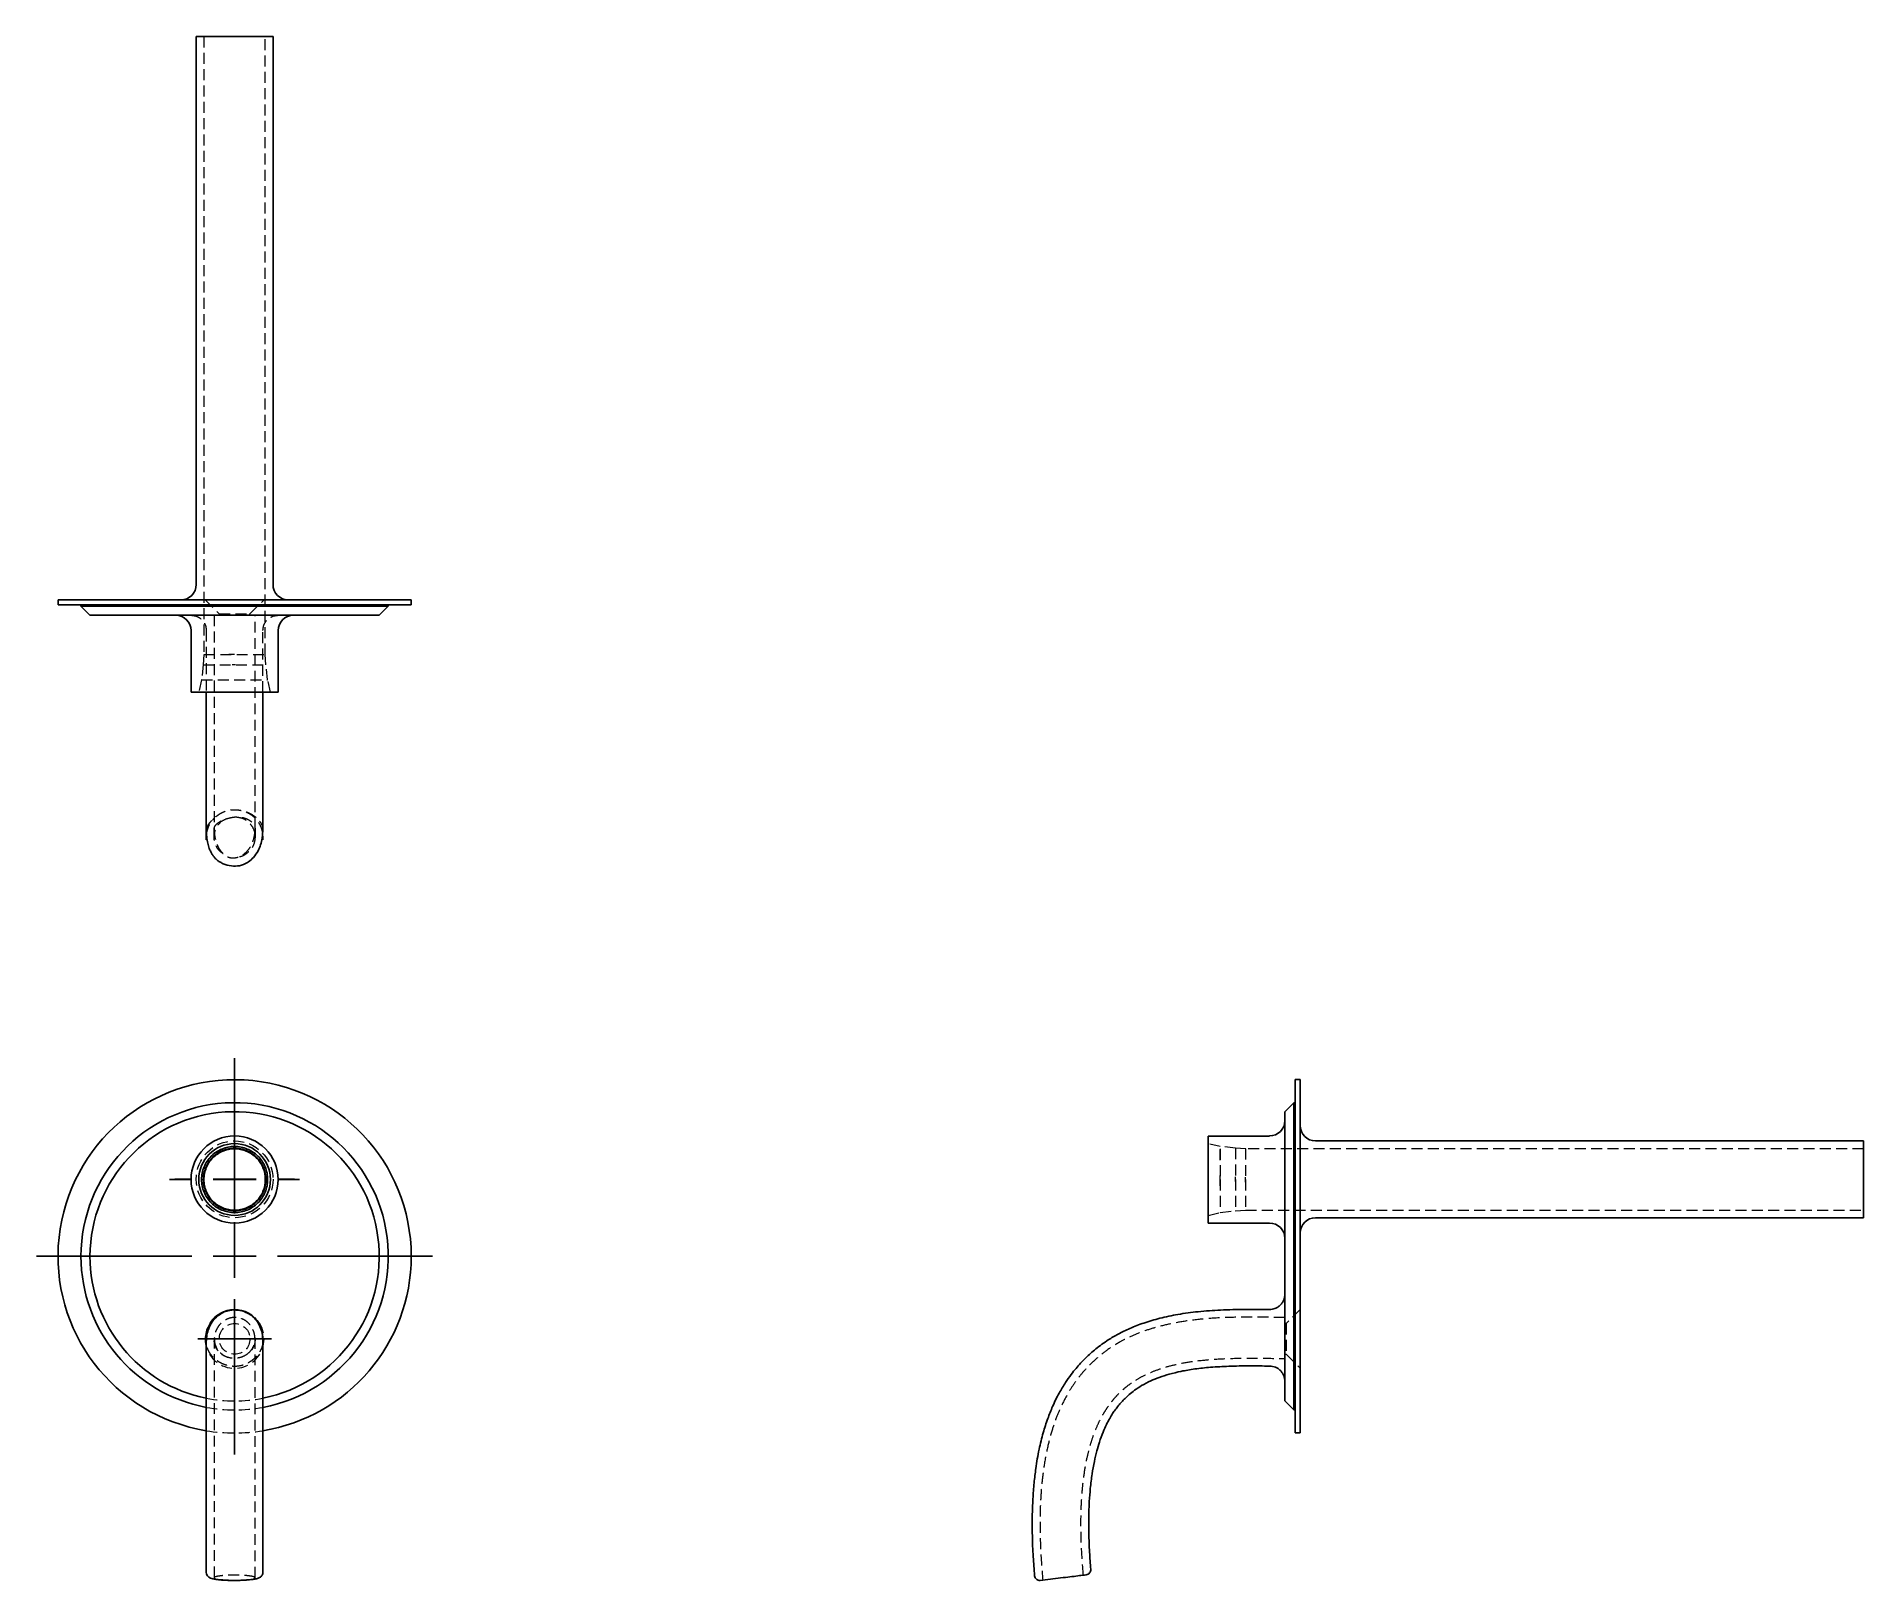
# Model space of a CAD drawing. Header units: millimetres. Extents: x 60 to 273, y 28 to 208.
import ezdxf

# ---------------------------------------------------------------- set-up
doc = ezdxf.new("R2010")
doc.units = ezdxf.units.MM
doc.linetypes.add('HIDDEN', pattern=[1.905, 1.27, -0.635])
doc.layers.add('10', color=7, linetype='Continuous')

# ---------------------------------------------------------------- blocks, each defined once
blk = doc.blocks.new('SW_CENTERMARKSYMBOL_0')
at = {"layer": '10', "color": 0}
for p, q in [((0, 5), (0, 6.08)), ((0, 0), (0, 2.5)), ((-5, 0), (-6.08, 0)), ((0, 0), (-2.5, 0)), ((0, 0), (0, -2.5)), ((0, 0), (2.5, 0)), ((5, 0), (6.08, 0)), ((0, -5), (0, -6.08))]:
    blk.add_line(p, q, dxfattribs=at)
blk = doc.blocks.new('SW_CENTERMARKSYMBOL_1')
at = {"layer": '10', "color": 0}
for p, q in [((0, 5), (0, 7.58)), ((0, 0), (0, 2.5)), ((-5, 0), (-7.58, 0)), ((0, 0), (-2.5, 0)), ((0, 0), (0, -2.5)), ((0, 0), (2.5, 0)), ((5, 0), (7.58, 0)), ((0, -5), (0, -7.58))]:
    blk.add_line(p, q, dxfattribs=at)
blk = doc.blocks.new('SW_CENTERMARKSYMBOL_2')
at = {"layer": '10', "color": 0}
for p, q in [((0, 5), (0, 23.1)), ((0, 0), (0, 2.5)), ((-5, 0), (-23.1, 0)), ((0, 0), (-2.5, 0)), ((0, 0), (0, -2.5)), ((0, 0), (2.5, 0)), ((5, 0), (23.1, 0)), ((0, -5), (0, -23.1))]:
    blk.add_line(p, q, dxfattribs=at)
blk = doc.blocks.new('SW_CENTERMARKSYMBOL_3')
at = {"layer": '10', "color": 0}
for p, q in [((0, 2.5), (0, 4.29)), ((0, 0), (0, 2.5)), ((-2.5, 0), (-4.29, 0)), ((0, 0), (-2.5, 0)), ((0, 0), (0, -2.5)), ((0, 0), (2.5, 0)), ((2.5, 0), (4.29, 0)), ((0, -2.5), (0, -4.29))]:
    blk.add_line(p, q, dxfattribs=at)
blk = doc.blocks.new('SW_CENTERMARKSYMBOL_4')
at = {"layer": '10', "color": 0}
for p, q in [((0, 5), (0, 6.98)), ((0, 0), (0, 2.5)), ((-5, 0), (-6.98, 0)), ((0, 0), (-2.5, 0)), ((0, 0), (0, -2.5)), ((0, 0), (2.5, 0)), ((5, 0), (6.98, 0)), ((0, -5), (0, -6.98))]:
    blk.add_line(p, q, dxfattribs=at)

msp = doc.modelspace()

# ---------------------------------------------------------------- linework, layer by layer
at = {"color": 7, "linetype": 'Continuous', "lineweight": 25}
for p, q in [((78.52, 208), (78.52, 144.09)), ((87.48, 208), (78.52, 208)), ((87.48, 144.09), (87.48, 208)), ((62.4, 142.3), (62.4, 141.71)), ((62.4, 142.3), (103.6, 142.3)), ((62.4, 141.71), (103.6, 141.71)), ((65.08, 141.71), (65.08, 141.56)), ((65.08, 141.56), (66.13, 140.51)), ((65.08, 141.56), (100.92, 141.56)), ((99.87, 140.51), (100.92, 141.56)), ((100.92, 141.56), (100.92, 141.71)), ((103.6, 141.71), (103.6, 142.3)), ((66.13, 140.51), (99.87, 140.51)), ((77.92, 138.72), (77.92, 131.55)), ((88.08, 131.55), (88.08, 138.72)), ((77.92, 131.55), (88.08, 131.55)), ((79.71, 114.6), (79.73, 114.9)), ((86.26, 114.99), (86.3, 114.59)), ((207.3, 86.36), (206.71, 86.36)), ((206.71, 86.36), (206.71, 65.75)), ((207.3, 86.36), (207.3, 65.75)), ((206.56, 83.67), (205.51, 82.62)), ((206.71, 83.67), (206.56, 83.67)), ((206.56, 83.67), (206.56, 47.84)), ((205.51, 82.62), (205.51, 48.88)), ((203.72, 79.78), (196.55, 79.78)), ((196.55, 79.78), (196.55, 69.63)), ((273, 79.21), (209.09, 79.21)), ((273, 74.73), (273, 79.21)), ((273, 70.25), (273, 74.73)), ((196.55, 69.63), (203.72, 69.63)), ((209.09, 70.25), (273, 70.25)), ((206.71, 65.75), (206.71, 45.15)), ((207.3, 65.75), (207.3, 45.15)), ((205.51, 48.88), (206.56, 47.84)), ((206.56, 47.84), (206.71, 47.84)), ((206.71, 45.15), (207.3, 45.15)), ((176.98, 27.95), (179.66, 28.28))]:
    msp.add_line(p, q, dxfattribs=at)
at = {"color": 7, "linetype": 'HIDDEN', "lineweight": 18}
for p, q in [((79.42, 208), (79.42, 135.93)), ((86.58, 135.93), (86.58, 208)), ((79.57, 142.3), (81.21, 140.66)), ((81.21, 140.66), (84.79, 140.66)), ((81.21, 140.66), (81.21, 140.51)), ((84.79, 140.66), (86.43, 142.3)), ((84.79, 140.51), (84.79, 140.66)), ((79.35, 134.75), (79.15, 132.97)), ((79.42, 135.94), (79.35, 134.73)), ((83.1, 134.74), (82.72, 134.74)), ((86.65, 134.73), (86.58, 135.94)), ((86.85, 132.97), (86.65, 134.75)), ((79.15, 132.98), (78.82, 131.55)), ((87.18, 131.55), (86.85, 132.98)), ((197.98, 78.56), (196.55, 78.89)), ((199.75, 78.36), (197.97, 78.56)), ((200.94, 78.29), (199.73, 78.36)), ((273, 78.29), (200.93, 78.29)), ((196.55, 70.53), (197.98, 70.86)), ((197.97, 70.85), (199.75, 71.06)), ((199.73, 71.06), (200.94, 71.12)), ((200.93, 71.12), (273, 71.12)), ((205.66, 57.91), (205.51, 57.91)), ((207.3, 59.56), (205.66, 57.91)), ((205.66, 57.91), (205.66, 54.33)), ((205.51, 54.33), (205.66, 54.33)), ((205.66, 54.33), (207.3, 52.69))]:
    msp.add_line(p, q, dxfattribs=at)
at = {"color": 7, "linetype": 'HIDDEN', "lineweight": 18, "flags": 128}
msp.add_lwpolyline([(79.43, 135.93), (79.45, 135.93), (79.58, 135.93), (79.81, 135.93), (80.12, 135.93), (80.53, 135.93), (80.99, 135.93), (81.53, 135.93), (81.66, 135.93), (81.94, 135.93), (82.09, 135.93), (82.23, 135.93), (82.38, 135.93), (82.52, 135.93), (83.12, 135.93), (83.71, 135.93), (84.3, 135.93), (84.43, 135.93), (84.57, 135.93), (84.83, 135.93), (84.96, 135.93), (85.08, 135.93), (85.2, 135.93), (85.31, 135.93), (85.73, 135.93), (86.08, 135.93), (86.35, 135.93), (86.4, 135.93), (86.45, 135.93), (86.49, 135.93), (86.52, 135.93), (86.55, 135.93), (86.57, 135.93), (86.58, 135.93), (86.58, 135.93)], dxfattribs=at)
at = {"color": 7, "linetype": 'Continuous', "lineweight": 25}
for radius in [5.08, 4.18]:
    msp.add_circle((83, 74.71), radius, dxfattribs=at)
at = {"color": 7, "linetype": 'HIDDEN', "lineweight": 18}
for centre, radius in [((83, 74.73), 4.48), ((83, 56.12), 1.79)]:
    msp.add_circle(centre, radius, dxfattribs=at)
at = {"color": 7, "linetype": 'Continuous', "lineweight": 25}
for centre, radius, start, end in [((76.73, 144.09), 1.79, 270, 0), ((89.27, 144.09), 1.79, 180, 270), ((76.13, 138.72), 1.79, 0, 90), ((89.87, 138.72), 1.79, 90, 180), ((83, 65.75), 20.6, 0, 260.7681), ((83, 65.75), 17.92, 280.6301, 180), ((83, 65.75), 16.87, 281.3, 180), ((203.72, 81.58), 1.79, 270, 0), ((209.09, 81), 1.79, 180, 270), ((203.72, 67.84), 1.79, 0, 90), ((209.09, 68.46), 1.79, 90, 180), ((83, 65.75), 17.92, 180, 259.3812), ((83, 65.75), 16.87, 180, 258.7232), ((83, 65.75), 20.6, 279.2173, 0), ((83, 56.25), 3.3, 0.0031, 181.2582)]:
    msp.add_arc(centre, radius, start, end, dxfattribs=at)
at = {"color": 7, "linetype": 'HIDDEN', "lineweight": 18}
for centre, radius, start, end in [((83, 56.12), 3.43, 125.6981, 180), ((83, 56.12), 3.43, 180, 46.3817), ((83, 65.75), 16.87, 258.7232, 281.3), ((83, 65.75), 17.92, 259.3812, 280.6301), ((83, 65.75), 20.6, 260.7681, 279.2173)]:
    msp.add_arc(centre, radius, start, end, dxfattribs=at)
for points, knots in [([(77.91, 140.51), (78.14, 140.49), (78.48, 140.45), (78.9, 140.23), (79.19, 140), (79.42, 139.71), (79.64, 139.29), (79.68, 138.95), (79.7, 138.72)], [0, 0, 0, 0, 0.2394572, 0.3683441, 0.4999657, 0.6315934, 0.7604969, 1, 1, 1, 1]), ([(79.7, 138.72), (79.7, 137.86), (79.7, 136.15), (79.7, 133.76), (79.7, 132.23), (79.7, 131.55)], [0, 0, 0, 0, 0.3591, 0.716718, 1, 1, 1, 1]), ([(80.61, 140.51), (80.61, 139.48), (80.61, 137.45), (80.61, 134.52), (80.61, 131.85), (80.61, 129.52), (80.61, 127.53), (80.61, 125.86), (80.61, 124.52), (80.61, 123.41), (80.61, 122.37), (80.61, 121.27), (80.61, 120.24), (80.61, 119.32), (80.61, 118.51), (80.61, 117.71), (80.61, 116.94), (80.61, 116.21), (80.61, 115.83), (80.61, 115.63)], [0, 0, 0, 0, 0.103065, 0.203684, 0.292756, 0.370539, 0.43768, 0.494986, 0.543229, 0.578743, 0.616072, 0.659111, 0.708373, 0.745156, 0.785609, 0.830373, 0.880284, 0.936397, 1, 1, 1, 1]), ([(85.39, 115.63), (85.39, 115.81), (85.39, 116.15), (85.39, 116.78), (85.39, 117.4), (85.39, 118.03), (85.39, 118.62), (85.39, 119.21), (85.39, 119.76), (85.39, 120.3), (85.39, 120.85), (85.39, 121.49), (85.39, 122.37), (85.39, 123.53), (85.39, 125.03), (85.39, 126.84), (85.39, 128.96), (85.39, 131.43), (85.39, 134.24), (85.39, 137.31), (85.39, 139.44), (85.39, 140.51)], [0, 0, 0, 0, 0.0576658, 0.107406, 0.1504418, 0.1877234, 0.2199678, 0.2476987, 0.2755291, 0.2978094, 0.3195074, 0.3459287, 0.3770692, 0.4227727, 0.4764354, 0.538786, 0.6107499, 0.6932692, 0.7870633, 0.8923744, 1, 1, 1, 1]), ([(86.3, 138.72), (86.32, 138.95), (86.36, 139.29), (86.58, 139.71), (86.81, 140), (87.1, 140.23), (87.52, 140.45), (87.86, 140.49), (88.09, 140.51)], [0, 0, 0, 0, 0.239457, 0.368361, 0.5, 0.631639, 0.760543, 1, 1, 1, 1]), ([(86.3, 131.55), (86.3, 131.91), (86.3, 133.27), (86.3, 135.66), (86.3, 137.69), (86.3, 138.72)], [0, 0, 0, 0, 0.15126, 0.569544, 1, 1, 1, 1]), ([(79.36, 134.74), (79.36, 134.74), (79.35, 134.74), (79.43, 134.74), (79.62, 134.74), (79.91, 134.74), (80.28, 134.74), (80.73, 134.74), (81.25, 134.74), (81.82, 134.74), (82.42, 134.74), (83.03, 134.74), (83.65, 134.74), (84.24, 134.74), (84.81, 134.74), (85.32, 134.74), (85.76, 134.74), (86.13, 134.74), (86.4, 134.74), (86.61, 134.74), (86.64, 134.74), (86.65, 134.74)], [0, 0, 0, 0, 0.019303, 0.073768, 0.126701, 0.181169, 0.234097, 0.288561, 0.341488, 0.395949, 0.448879, 0.503343, 0.556274, 0.610739, 0.663669, 0.718133, 0.771064, 0.825531, 0.878455, 0.932915, 1, 1, 1, 1]), ([(82.98, 135.93), (82.95, 135.93), (82.74, 135.93), (82.52, 135.93), (82.32, 135.93)], [0, 0, 0, 0, 0.101216, 1, 1, 1, 1]), ([(79.16, 132.98), (79.15, 132.98), (79.14, 132.98), (79.22, 132.98), (79.4, 132.98), (79.69, 132.98), (80.08, 132.98), (80.55, 132.98), (81.09, 132.98), (81.67, 132.98), (82.31, 132.98), (82.95, 132.98), (83.61, 132.98), (84.24, 132.98), (84.84, 132.98), (85.38, 132.98), (85.86, 132.98), (86.26, 132.98), (86.56, 132.98), (86.8, 132.98), (86.83, 132.98), (86.85, 132.98)], [0, 0, 0, 0, 0.012648, 0.067115, 0.120053, 0.174527, 0.227457, 0.281923, 0.334848, 0.389308, 0.44224, 0.496707, 0.549641, 0.60411, 0.65704, 0.711505, 0.764441, 0.818912, 0.871836, 0.926294, 1, 1, 1, 1]), ([(79.7, 115.5), (79.71, 115.56), (79.73, 115.68), (79.85, 115.94), (80.01, 116.2), (80.2, 116.43), (80.38, 116.63), (80.57, 116.82), (80.78, 117), (81.03, 117.19), (81.33, 117.4), (81.85, 117.66), (82.6, 117.86), (83.33, 117.83), (83.82, 117.74), (84.2, 117.64), (84.7, 117.46), (85.27, 117.13), (85.73, 116.73), (86.06, 116.3), (86.26, 115.89), (86.32, 115.36), (86.29, 114.97), (86.3, 114.6), (86.3, 114.39), (86.3, 114.31), (86.3, 114.34), (86.3, 114.34)], [0, 0, 0, 0, 0.053389, 0.1007, 0.141511, 0.167633, 0.189805, 0.208059, 0.222657, 0.2343, 0.249602, 0.264614, 0.303365, 0.340446, 0.350066, 0.361437, 0.391042, 0.430927, 0.481165, 0.520255, 0.563663, 0.611302, 0.695497, 0.787148, 0.887069, 0.996024, 1, 1, 1, 1]), ([(84.34, 117.57), (84.51, 117.49), (84.87, 117.32), (85.35, 116.92), (85.76, 116.42), (86.06, 115.84), (86.23, 115.36), (86.25, 115.07), (86.26, 114.99)], [0, 0, 0, 0, 0.164458, 0.35675, 0.548683, 0.739997, 0.930362, 1, 1, 1, 1]), ([(79.7, 114.34), (79.7, 114.34), (79.7, 114.31), (79.7, 114.39), (79.7, 114.6), (79.7, 114.95), (79.7, 115.32), (79.7, 115.5)], [0, 0, 0, 0, 0.010229, 0.290537, 0.547604, 0.783394, 1, 1, 1, 1]), ([(79.73, 114.9), (79.74, 115), (79.76, 115.31), (79.93, 115.81), (80.21, 116.39), (80.5, 116.72), (80.64, 116.88)], [0, 0, 0, 0, 0.131446, 0.421266, 0.711403, 1, 1, 1, 1]), ([(81.68, 112.71), (81.55, 112.79), (81.19, 113.02), (80.8, 113.61), (80.58, 114.39), (80.63, 115.2), (80.95, 115.94), (81.43, 116.5), (81.85, 116.69), (82.01, 116.77)], [0, 0, 0, 0, 0.091801, 0.25145, 0.4111, 0.570749, 0.730398, 0.890048, 1, 1, 1, 1]), ([(80.61, 115.63), (80.63, 115.71), (80.65, 115.86), (80.86, 116.13), (81.14, 116.36), (81.46, 116.55), (81.77, 116.69), (82.04, 116.78), (82.24, 116.84), (82.37, 116.87), (82.51, 116.9), (82.7, 116.94), (82.98, 116.99), (83.34, 117.01), (83.75, 116.97), (84.2, 116.87), (84.64, 116.68), (85.04, 116.38), (85.33, 116.01), (85.42, 115.52), (85.38, 115.04), (85.39, 114.64), (85.39, 114.4), (85.39, 114.31), (85.39, 114.34), (85.39, 114.34)], [0, 0, 0, 0, 0.059982, 0.113108, 0.158985, 0.197142, 0.227159, 0.248872, 0.256773, 0.262989, 0.268189, 0.273997, 0.289296, 0.310397, 0.337527, 0.370577, 0.409317, 0.453497, 0.50292, 0.55748, 0.651244, 0.753652, 0.865721, 0.988405, 1, 1, 1, 1]), ([(80.61, 114.34), (80.61, 114.34), (80.61, 114.31), (80.61, 114.4), (80.61, 114.64), (80.61, 115.03), (80.61, 115.44), (80.61, 115.63)], [0, 0, 0, 0, 0.026202, 0.303442, 0.556694, 0.788113, 1, 1, 1, 1]), ([(80.61, 115.63), (80.63, 115.31), (80.66, 114.7), (80.87, 113.94), (81.14, 113.34), (81.45, 112.9), (81.77, 112.6), (82.03, 112.42), (82.24, 112.32), (82.35, 112.28), (82.44, 112.26), (82.53, 112.24), (82.7, 112.21), (82.98, 112.21), (83.34, 112.28), (83.76, 112.44), (84.2, 112.73), (84.64, 113.18), (85.03, 113.82), (85.33, 114.65), (85.37, 115.3), (85.39, 115.63)], [0, 0, 0, 0, 0.104869, 0.200227, 0.283745, 0.353542, 0.408278, 0.44735, 0.461238, 0.471875, 0.476315, 0.480602, 0.490327, 0.516581, 0.553818, 0.602613, 0.662809, 0.733808, 0.814634, 0.903936, 1, 1, 1, 1]), ([(83.16, 116.99), (83.38, 116.96), (83.87, 116.91), (84.54, 116.51), (85.08, 115.9), (85.35, 115.24), (85.38, 114.81), (85.39, 114.64)], [0, 0, 0, 0, 0.186121, 0.410584, 0.635048, 0.859512, 1, 1, 1, 1]), ([(85.39, 114.64), (85.36, 114.38), (85.31, 113.84), (84.9, 113.13), (84.29, 112.61), (83.76, 112.33), (83.45, 112.32), (83.41, 112.32)], [0, 0, 0, 0, 0.2416343, 0.4832686, 0.7249029, 0.9665372, 1, 1, 1, 1]), ([(197.98, 76.95), (197.98, 77.04), (197.98, 77.32), (197.98, 77.7), (197.98, 78.07), (197.98, 78.34), (197.98, 78.52), (197.98, 78.58), (197.98, 78.53), (197.98, 78.37), (197.98, 78.11), (197.98, 77.76), (197.98, 77.31), (197.98, 76.8), (197.98, 76.22), (197.98, 75.52), (197.98, 75.01), (197.98, 74.71)], [0, 0, 0, 0, 0.0362686, 0.1042133, 0.1702364, 0.2381737, 0.3042056, 0.3721522, 0.4381862, 0.5061355, 0.5721647, 0.6401085, 0.7061445, 0.7740963, 0.8401176, 0.9080534, 1, 1, 1, 1]), ([(199.74, 78.36), (199.74, 78.36), (199.74, 78.37), (199.74, 78.31), (199.74, 78.16), (199.74, 77.9), (199.74, 77.55), (199.74, 77.12), (199.74, 76.62), (199.74, 76.07), (199.74, 75.43), (199.74, 74.96), (199.74, 74.71)], [0, 0, 0, 0, 0.006639, 0.112505, 0.221442, 0.327305, 0.436239, 0.542106, 0.651045, 0.756899, 0.865823, 1, 1, 1, 1]), ([(200.93, 78.28), (200.93, 78.29), (200.93, 78.3), (200.93, 78.23), (200.93, 78.11), (200.93, 77.99), (200.93, 77.91), (200.93, 77.82), (200.93, 77.71), (200.93, 77.63), (200.93, 77.54), (200.93, 77.35), (200.93, 77.04), (200.93, 76.54), (200.93, 76.13), (200.93, 75.84), (200.93, 75.69), (200.93, 75.53), (200.93, 75.37), (200.93, 75.21), (200.93, 74.99), (200.93, 74.82), (200.93, 74.71)], [0, 0, 0, 0, 0.020796, 0.126602, 0.235477, 0.261842, 0.288208, 0.340974, 0.367339, 0.393705, 0.420071, 0.446437, 0.552243, 0.658049, 0.766923, 0.795423, 0.823924, 0.852424, 0.880925, 0.910535, 0.940146, 1, 1, 1, 1]), ([(197.98, 73.99), (197.98, 74.07), (197.98, 74.35), (197.98, 74.75), (197.98, 75.07), (197.98, 75.17)], [0, 0, 0, 0, 0.199865, 0.735291, 1, 1, 1, 1]), ([(197.98, 74.71), (197.98, 74.3), (197.98, 73.68), (197.98, 72.91), (197.98, 72.36), (197.98, 71.87), (197.98, 71.47), (197.98, 71.16), (197.98, 70.96), (197.98, 70.86), (197.98, 70.87), (197.98, 70.87)], [0, 0, 0, 0, 0.2007914, 0.3067288, 0.4157408, 0.5216362, 0.6306017, 0.7365143, 0.8454977, 0.9514207, 1, 1, 1, 1]), ([(199.74, 74.49), (199.74, 74.64), (199.74, 74.81), (199.74, 74.98), (199.74, 75.01)], [0, 0, 0, 0, 0.84023, 1, 1, 1, 1]), ([(199.74, 74.71), (199.74, 74.51), (199.74, 74.1), (199.74, 73.5), (199.74, 72.93), (199.74, 72.42), (199.74, 71.97), (199.74, 71.6), (199.74, 71.31), (199.74, 71.13), (199.74, 71.05), (199.74, 71.06), (199.74, 71.07)], [0, 0, 0, 0, 0.105756, 0.214573, 0.320437, 0.429372, 0.535216, 0.644129, 0.749982, 0.858904, 0.964761, 1, 1, 1, 1]), ([(200.93, 74.41), (200.93, 74.46), (200.93, 74.66), (200.93, 74.86), (200.93, 75)], [0, 0, 0, 0, 0.2943651, 1, 1, 1, 1]), ([(200.93, 74.71), (200.93, 74.66), (200.93, 74.56), (200.93, 74.41), (200.93, 74.26), (200.93, 74.11), (200.93, 73.97), (200.93, 73.67), (200.93, 73.25), (200.93, 72.72), (200.93, 72.24), (200.93, 71.84), (200.93, 71.51), (200.93, 71.28), (200.93, 71.14), (200.93, 71.13), (200.93, 71.13)], [0, 0, 0, 0, 0.0265791, 0.0531582, 0.0797372, 0.1063163, 0.1328954, 0.1594745, 0.2661419, 0.3719729, 0.480873, 0.5867041, 0.6956044, 0.8014358, 0.9103364, 1, 1, 1, 1]), ([(85.39, 55.97), (85.37, 56.21), (85.35, 56.65), (85.14, 57.24), (84.86, 57.7), (84.55, 58.04), (84.23, 58.28), (83.96, 58.42), (83.76, 58.5), (83.63, 58.54), (83.5, 58.57), (83.31, 58.61), (83.03, 58.63), (82.66, 58.6), (82.25, 58.49), (81.8, 58.28), (81.36, 57.93), (80.97, 57.42), (80.67, 56.76), (80.63, 56.24), (80.61, 55.97)], [0, 0, 0, 0, 0.104065, 0.196349, 0.275826, 0.341872, 0.394266, 0.433321, 0.448264, 0.46062, 0.471345, 0.483176, 0.512956, 0.55227, 0.601765, 0.661629, 0.731782, 0.811929, 0.901568, 1, 1, 1, 1]), ([(205.51, 58.6), (204.55, 58.62), (202.61, 58.66), (199.77, 58.66), (197.09, 58.55), (194.67, 58.32), (192.5, 57.97), (190.59, 57.52), (188.93, 56.99), (187.52, 56.41), (186.14, 55.71), (184.83, 54.89), (183.73, 54.02), (182.96, 53.31), (182.37, 52.71), (181.75, 52.01), (181.05, 51.1), (180.27, 49.92), (179.54, 48.56), (178.88, 47.04), (178.31, 45.4), (177.8, 43.46), (177.43, 41.5), (177.18, 39.56), (177.02, 37.67), (176.94, 35.58), (176.95, 33.27), (177.04, 30.71), (177.19, 28.93), (177.27, 27.99)], [0, 0, 0, 0, 0.05724, 0.115067, 0.16803, 0.216073, 0.259322, 0.297981, 0.33225, 0.36227, 0.388551, 0.423693, 0.453879, 0.471184, 0.486282, 0.50378, 0.526254, 0.554093, 0.587893, 0.617681, 0.651834, 0.691024, 0.736109, 0.769957, 0.807258, 0.848427, 0.893924, 0.944261, 1, 1, 1, 1]), ([(86.3, 55.81), (86.29, 55.69), (86.28, 55.46), (86.16, 55.07), (85.99, 54.72), (85.81, 54.42), (85.63, 54.18), (85.43, 53.96), (85.22, 53.76), (84.97, 53.56), (84.67, 53.36), (84.15, 53.09), (83.4, 52.89), (82.67, 52.91), (82.19, 53.01), (81.82, 53.11), (81.32, 53.33), (80.74, 53.72), (80.31, 54.16), (80.02, 54.6), (79.85, 54.99), (79.73, 55.39), (79.68, 56.14), (79.71, 56.02), (79.7, 56.27), (79.7, 56.28), (79.7, 56.27), (79.7, 56.27)], [0, 0, 0, 0, 0.055687, 0.104063, 0.145293, 0.171647, 0.194218, 0.21322, 0.229026, 0.242289, 0.260116, 0.277593, 0.32264, 0.365646, 0.376777, 0.389638, 0.421839, 0.464002, 0.516876, 0.547524, 0.581041, 0.617502, 0.656998, 0.76594, 0.878185, 0.993253, 1, 1, 1, 1]), ([(80.61, 56.26), (80.61, 56.26), (80.61, 56.27), (80.61, 56.2), (80.61, 56), (80.61, 55.67), (80.61, 55.2), (80.61, 54.63), (80.61, 53.99), (80.61, 53.33), (80.61, 52.69), (80.61, 52.11), (80.61, 51.62), (80.61, 51.16), (80.61, 50.63), (80.61, 49.96), (80.61, 49.14), (80.61, 48.18), (80.61, 47), (80.61, 45.55), (80.61, 44.06), (80.61, 42.58), (80.61, 41.14), (80.61, 39.54), (80.61, 37.73), (80.61, 35.72), (80.61, 33.47), (80.61, 30.96), (80.61, 29.2), (80.61, 28.28)], [0, 0, 0, 0, 0.0266554, 0.0875581, 0.1467481, 0.2013547, 0.2492289, 0.2910121, 0.327303, 0.358552, 0.3850132, 0.4067508, 0.4236882, 0.4356755, 0.4522722, 0.4742087, 0.4959598, 0.5218857, 0.5525637, 0.5887718, 0.6315262, 0.662138, 0.6961798, 0.7340755, 0.7763014, 0.8233881, 0.8759241, 0.9345576, 1, 1, 1, 1]), ([(85.39, 55.97), (85.37, 55.81), (85.35, 55.5), (85.14, 55.04), (84.86, 54.67), (84.55, 54.38), (84.23, 54.17), (83.96, 54.05), (83.76, 53.97), (83.63, 53.94), (83.5, 53.91), (83.31, 53.87), (83.03, 53.84), (82.67, 53.86), (82.25, 53.94), (81.8, 54.11), (81.36, 54.4), (80.97, 54.83), (80.67, 55.37), (80.63, 55.76), (80.61, 55.97)], [0, 0, 0, 0, 0.106833, 0.199578, 0.278388, 0.34343, 0.394977, 0.433623, 0.448562, 0.46102, 0.471877, 0.483791, 0.513445, 0.552166, 0.600663, 0.659303, 0.728325, 0.807944, 0.898404, 1, 1, 1, 1]), ([(80.64, 56.21), (80.64, 56.03), (80.64, 55.57), (80.96, 54.9), (81.48, 54.3), (81.94, 54.09), (82.17, 53.99)], [0, 0, 0, 0, 0.191401, 0.469786, 0.748175, 1, 1, 1, 1]), ([(84.52, 54.38), (84.71, 54.56), (85.09, 54.94), (85.35, 55.61), (85.38, 56.05), (85.39, 56.21)], [0, 0, 0, 0, 0.375779, 0.759714, 1, 1, 1, 1]), ([(85.39, 56.26), (85.39, 56.26), (85.39, 56.27), (85.39, 56.21), (85.39, 56.05), (85.39, 55.97)], [0, 0, 0, 0, 0.1816404, 0.5966559, 1, 1, 1, 1]), ([(85.39, 28.28), (85.39, 29.23), (85.39, 31.03), (85.39, 33.58), (85.39, 35.85), (85.39, 37.85), (85.39, 39.62), (85.39, 41.18), (85.39, 42.7), (85.39, 44.15), (85.39, 45.51), (85.39, 46.63), (85.39, 47.53), (85.39, 48.22), (85.39, 48.75), (85.39, 49.22), (85.39, 49.76), (85.39, 50.42), (85.39, 51.19), (85.39, 52.02), (85.39, 52.87), (85.39, 53.7), (85.39, 54.46), (85.39, 55.12), (85.39, 55.65), (85.39, 55.86), (85.39, 55.97)], [0, 0, 0, 0, 0.078922, 0.148835, 0.21076, 0.26561, 0.314198, 0.357245, 0.395382, 0.441554, 0.480433, 0.513023, 0.540106, 0.562276, 0.57732, 0.590347, 0.607831, 0.630737, 0.65871, 0.691469, 0.728903, 0.771149, 0.818632, 0.87204, 0.932217, 1, 1, 1, 1]), ([(86.3, 56.27), (86.3, 56.27), (86.3, 56.28), (86.3, 56.24), (86.3, 56.12), (86.3, 55.91), (86.3, 55.81)], [0, 0, 0, 0, 0.0196707, 0.3551421, 0.6823867, 1, 1, 1, 1]), ([(182.01, 28.56), (181.94, 29.45), (181.8, 31.13), (181.72, 33.51), (181.72, 35.63), (181.8, 37.51), (181.95, 39.28), (182.18, 40.95), (182.48, 42.49), (182.82, 43.79), (183.22, 44.99), (183.65, 46.07), (184.12, 47.02), (184.56, 47.75), (184.95, 48.34), (185.34, 48.85), (185.74, 49.33), (186.19, 49.8), (186.69, 50.27), (187.29, 50.76), (188.06, 51.3), (189.07, 51.87), (190.27, 52.4), (191.66, 52.87), (193.27, 53.26), (195.16, 53.57), (197.36, 53.78), (199.88, 53.88), (202.63, 53.89), (204.55, 53.84), (205.51, 53.82)], [0, 0, 0, 0, 0.062782, 0.118587, 0.168145, 0.212122, 0.251122, 0.293703, 0.330315, 0.361789, 0.388842, 0.419069, 0.443677, 0.463555, 0.479358, 0.493741, 0.508523, 0.523716, 0.539358, 0.556657, 0.578569, 0.605454, 0.6379, 0.670857, 0.709348, 0.754147, 0.805926, 0.865148, 0.931978, 1, 1, 1, 1]), ([(85.39, 28.28), (85.39, 28.24), (85.33, 28.2), (85.09, 28.13), (84.92, 28.1), (84.47, 28.05), (84.21, 28.02), (83.63, 28), (83.32, 27.99), (82.69, 27.99), (82.38, 28), (81.8, 28.02), (81.53, 28.05), (81.09, 28.1), (80.91, 28.13), (80.67, 28.2), (80.61, 28.24), (80.61, 28.31), (80.67, 28.35), (80.91, 28.42), (81.09, 28.45), (81.53, 28.51), (81.8, 28.53), (82.38, 28.56), (82.69, 28.56), (83.32, 28.56), (83.63, 28.56), (84.21, 28.53), (84.47, 28.51), (84.92, 28.45), (85.09, 28.42), (85.33, 28.35), (85.39, 28.31), (85.39, 28.28)], [0, 0, 0, 0, 0.0625, 0.0625, 0.125, 0.125, 0.1875, 0.1875, 0.25, 0.25, 0.3125, 0.3125, 0.375, 0.375, 0.4375, 0.4375, 0.5, 0.5, 0.5625, 0.5625, 0.625, 0.625, 0.6875, 0.6875, 0.75, 0.75, 0.8125, 0.8125, 0.875, 0.875, 0.9375, 0.9375, 1, 1, 1, 1])]:
    msp.add_open_spline(points, degree=3, knots=knots, dxfattribs=at)
at = {"color": 7, "linetype": 'Continuous', "lineweight": 25}
for points, knots in [([(79.7, 131.55), (79.7, 131.46), (79.7, 130.69), (79.7, 129.33), (79.7, 127.54), (79.7, 126), (79.7, 124.69), (79.7, 123.59), (79.7, 122.61), (79.7, 121.66), (79.7, 120.63), (79.7, 119.69), (79.7, 118.84), (79.7, 118.1), (79.7, 117.37), (79.7, 116.68), (79.7, 116.02), (79.7, 115.68), (79.7, 115.5)], [0, 0, 0, 0, 0.0126, 0.10783, 0.191833, 0.265387, 0.32926, 0.384103, 0.431013, 0.481245, 0.539174, 0.605611, 0.655327, 0.71009, 0.77074, 0.838348, 0.914239, 1, 1, 1, 1]), ([(79.7, 115.5), (79.71, 115.21), (79.73, 114.67), (79.85, 113.95), (80.01, 113.39), (80.2, 112.96), (80.38, 112.63), (80.57, 112.36), (80.75, 112.15), (80.9, 112.01), (81.08, 111.87), (81.33, 111.7), (81.85, 111.44), (82.6, 111.24), (83.33, 111.25), (83.82, 111.36), (84.2, 111.5), (84.7, 111.78), (85.27, 112.3), (85.73, 112.97), (86.05, 113.76), (86.25, 114.53), (86.31, 115.76), (86.29, 115.91), (86.3, 116.53), (86.3, 117.09), (86.3, 117.66), (86.3, 118.2), (86.3, 118.73), (86.3, 119.25), (86.3, 119.75), (86.3, 120.25), (86.3, 120.84), (86.3, 121.64), (86.3, 122.71), (86.3, 124.1), (86.3, 125.78), (86.3, 127.77), (86.3, 129.73), (86.3, 131.03), (86.3, 131.55)], [0, 0, 0, 0, 0.03756, 0.071669, 0.101527, 0.120744, 0.137026, 0.150298, 0.160669, 0.164909, 0.168661, 0.178853, 0.18885, 0.214655, 0.239348, 0.245785, 0.253587, 0.274657, 0.303812, 0.340798, 0.369382, 0.400632, 0.434051, 0.477871, 0.515827, 0.548774, 0.577389, 0.602197, 0.623592, 0.645159, 0.662563, 0.678829, 0.698659, 0.722078, 0.756433, 0.796674, 0.843291, 0.896976, 0.958504, 1, 1, 1, 1]), ([(86.85, 74.71), (86.85, 74.45), (86.83, 74.2), (86.73, 73.71), (86.65, 73.46), (86.46, 73), (86.34, 72.78), (86.06, 72.36), (85.9, 72.16), (85.55, 71.81), (85.35, 71.65), (84.93, 71.36), (84.71, 71.24), (84.24, 71.05), (84, 70.98), (83.5, 70.88), (83.25, 70.86), (82.75, 70.86), (82.49, 70.88), (82, 70.98), (81.76, 71.05), (81.29, 71.24), (81.07, 71.36), (80.65, 71.64), (80.46, 71.8), (80.1, 72.16), (79.94, 72.36), (79.66, 72.77), (79.54, 73), (79.34, 73.47), (79.27, 73.71), (79.17, 74.2), (79.15, 74.46), (79.15, 74.96), (79.17, 75.21), (79.27, 75.71), (79.34, 75.95), (79.54, 76.41), (79.66, 76.64), (79.94, 77.06), (80.1, 77.25), (80.45, 77.61), (80.65, 77.77), (81.07, 78.05), (81.29, 78.17), (81.76, 78.36), (82, 78.44), (82.49, 78.53), (82.74, 78.56), (83.25, 78.56), (83.5, 78.54), (83.99, 78.44), (84.24, 78.36), (84.71, 78.17), (84.93, 78.05), (85.35, 77.77), (85.54, 77.61), (85.9, 77.26), (86.06, 77.06), (86.34, 76.64), (86.46, 76.42), (86.65, 75.95), (86.73, 75.71), (86.83, 75.21), (86.85, 74.96), (86.85, 74.71)], [0, 0, 0, 0, 0.03125, 0.03125, 0.0625, 0.0625, 0.09375, 0.09375, 0.125, 0.125, 0.15625, 0.15625, 0.1875, 0.1875, 0.21875, 0.21875, 0.25, 0.25, 0.28125, 0.28125, 0.3125, 0.3125, 0.34375, 0.34375, 0.375, 0.375, 0.40625, 0.40625, 0.4375, 0.4375, 0.46875, 0.46875, 0.5, 0.5, 0.53125, 0.53125, 0.5625, 0.5625, 0.59375, 0.59375, 0.625, 0.625, 0.65625, 0.65625, 0.6875, 0.6875, 0.71875, 0.71875, 0.75, 0.75, 0.78125, 0.78125, 0.8125, 0.8125, 0.84375, 0.84375, 0.875, 0.875, 0.90625, 0.90625, 0.9375, 0.9375, 0.96875, 0.96875, 1, 1, 1, 1]), ([(86.65, 74.71), (86.65, 74.47), (86.63, 74.23), (86.53, 73.76), (86.46, 73.53), (86.28, 73.09), (86.17, 72.88), (85.9, 72.48), (85.75, 72.29), (85.41, 71.96), (85.23, 71.81), (84.83, 71.54), (84.62, 71.43), (84.18, 71.24), (83.95, 71.17), (83.48, 71.08), (83.24, 71.06), (82.76, 71.06), (82.52, 71.08), (82.05, 71.17), (81.83, 71.24), (81.38, 71.42), (81.17, 71.54), (80.77, 71.8), (80.59, 71.95), (80.25, 72.29), (80.1, 72.48), (79.83, 72.87), (79.72, 73.09), (79.54, 73.53), (79.47, 73.76), (79.37, 74.23), (79.35, 74.47), (79.35, 74.94), (79.37, 75.18), (79.47, 75.65), (79.54, 75.88), (79.72, 76.32), (79.83, 76.53), (80.1, 76.93), (80.25, 77.12), (80.58, 77.46), (80.77, 77.61), (81.17, 77.88), (81.38, 77.99), (81.82, 78.17), (82.05, 78.24), (82.52, 78.33), (82.76, 78.36), (83.24, 78.36), (83.48, 78.34), (83.94, 78.24), (84.17, 78.17), (84.62, 77.99), (84.83, 77.88), (85.22, 77.61), (85.41, 77.46), (85.75, 77.12), (85.9, 76.94), (86.17, 76.54), (86.28, 76.33), (86.55, 75.67), (86.65, 75.19), (86.65, 74.71)], [0, 0, 0, 0, 0.03125, 0.03125, 0.0625, 0.0625, 0.09375, 0.09375, 0.125, 0.125, 0.15625, 0.15625, 0.1875, 0.1875, 0.21875, 0.21875, 0.25, 0.25, 0.28125, 0.28125, 0.3125, 0.3125, 0.34375, 0.34375, 0.375, 0.375, 0.40625, 0.40625, 0.4375, 0.4375, 0.46875, 0.46875, 0.5, 0.5, 0.53125, 0.53125, 0.5625, 0.5625, 0.59375, 0.59375, 0.625, 0.625, 0.65625, 0.65625, 0.6875, 0.6875, 0.71875, 0.71875, 0.75, 0.75, 0.78125, 0.78125, 0.8125, 0.8125, 0.84375, 0.84375, 0.875, 0.875, 0.90625, 0.90625, 0.9375, 0.9375, 1, 1, 1, 1]), ([(86.58, 74.71), (86.58, 74.24), (86.49, 73.76), (86.22, 73.11), (86.11, 72.9), (85.85, 72.52), (85.7, 72.34), (85.36, 72), (85.18, 71.86), (84.8, 71.6), (84.59, 71.49), (84.15, 71.31), (83.93, 71.24), (83.47, 71.15), (83.24, 71.12), (82.77, 71.12), (82.54, 71.15), (82.08, 71.24), (81.85, 71.31), (81.41, 71.49), (81.2, 71.6), (80.81, 71.86), (80.63, 72.01), (80.3, 72.34), (80.15, 72.52), (79.89, 72.91), (79.78, 73.12), (79.6, 73.55), (79.53, 73.77), (79.44, 74.24), (79.42, 74.47), (79.42, 74.93), (79.44, 75.17), (79.53, 75.63), (79.6, 75.85), (79.77, 76.28), (79.88, 76.49), (80.14, 76.88), (80.29, 77.06), (80.62, 77.4), (80.8, 77.55), (81.19, 77.81), (81.39, 77.92), (82.05, 78.19), (82.52, 78.29), (83.22, 78.29), (83.46, 78.27), (83.92, 78.18), (84.14, 78.11), (84.8, 77.84), (85.2, 77.58), (85.7, 77.08), (85.85, 76.9), (86.11, 76.51), (86.22, 76.3), (86.49, 75.65), (86.58, 75.18), (86.58, 74.71)], [0, 0, 0, 0, 0.0625, 0.0625, 0.09375, 0.09375, 0.125, 0.125, 0.15625, 0.15625, 0.1875, 0.1875, 0.21875, 0.21875, 0.25, 0.25, 0.28125, 0.28125, 0.3125, 0.3125, 0.34375, 0.34375, 0.375, 0.375, 0.40625, 0.40625, 0.4375, 0.4375, 0.46875, 0.46875, 0.5, 0.5, 0.53125, 0.53125, 0.5625, 0.5625, 0.59375, 0.59375, 0.625, 0.625, 0.65625, 0.65625, 0.6875, 0.6875, 0.75, 0.75, 0.78125, 0.78125, 0.8125, 0.8125, 0.875, 0.875, 0.90625, 0.90625, 0.9375, 0.9375, 1, 1, 1, 1]), ([(205.51, 61.34), (205.49, 61.11), (205.45, 60.76), (205.22, 60.34), (204.99, 60.05), (204.69, 59.82), (204.27, 59.6), (203.92, 59.57), (203.69, 59.55)], [0, 0, 0, 0, 0.2392546, 0.3682379, 0.500016, 0.6317922, 0.7607696, 1, 1, 1, 1]), ([(86.3, 55.81), (86.28, 56.13), (86.25, 56.72), (86.04, 57.41), (85.81, 57.88), (85.63, 58.17), (85.43, 58.42), (85.22, 58.63), (84.97, 58.85), (84.67, 59.05), (84.15, 59.31), (83.4, 59.51), (82.67, 59.5), (82.19, 59.39), (81.81, 59.28), (81.31, 59.03), (80.74, 58.57), (80.28, 57.98), (79.95, 57.3), (79.74, 56.6), (79.72, 56.08), (79.7, 55.81)], [0, 0, 0, 0, 0.120923, 0.220048, 0.26088, 0.295828, 0.325091, 0.349179, 0.36915, 0.395966, 0.422273, 0.490101, 0.554869, 0.571642, 0.591182, 0.640841, 0.706569, 0.788862, 0.852721, 0.923296, 1, 1, 1, 1]), ([(203.69, 59.54), (202.75, 59.56), (200.86, 59.58), (198.09, 59.51), (195.47, 59.33), (193.1, 59.01), (190.98, 58.57), (189.11, 58.02), (187.49, 57.39), (186.11, 56.72), (184.77, 55.94), (183.5, 55.02), (182.44, 54.08), (181.69, 53.31), (181.12, 52.66), (180.53, 51.92), (179.86, 50.97), (179.12, 49.73), (178.43, 48.32), (177.81, 46.77), (177.28, 45.1), (176.8, 43.16), (176.47, 41.2), (176.24, 39.28), (176.1, 37.41), (176.03, 35.37), (176.04, 33.11), (176.13, 30.8), (176.26, 29.24), (176.32, 28.5)], [0, 0, 0, 0, 0.056872, 0.114268, 0.166976, 0.215014, 0.258521, 0.297652, 0.33251, 0.36312, 0.390063, 0.426329, 0.457593, 0.475547, 0.491216, 0.50936, 0.532676, 0.561525, 0.59645, 0.627108, 0.6621, 0.702037, 0.747695, 0.781784, 0.819178, 0.860256, 0.905441, 0.955203, 1, 1, 1, 1]), ([(79.7, 55.81), (79.7, 55.68), (79.7, 55.44), (79.7, 54.9), (79.7, 54.27), (79.7, 53.58), (79.7, 52.89), (79.7, 52.22), (79.7, 51.62), (79.7, 51.12), (79.7, 50.66), (79.7, 50.12), (79.7, 49.43), (79.7, 48.61), (79.7, 47.65), (79.7, 46.47), (79.7, 45.04), (79.7, 43.58), (79.7, 42.13), (79.7, 40.73), (79.7, 39.17), (79.7, 37.43), (79.7, 35.5), (79.7, 33.34), (79.7, 31.11), (79.7, 29.59), (79.7, 28.87)], [0, 0, 0, 0, 0.063896, 0.120015, 0.169161, 0.212021, 0.249064, 0.2805, 0.306317, 0.326347, 0.340373, 0.360559, 0.387163, 0.413508, 0.444884, 0.481969, 0.525662, 0.577121, 0.613864, 0.654621, 0.699864, 0.750121, 0.80598, 0.868091, 0.937167, 1, 1, 1, 1]), ([(86.3, 28.87), (86.3, 29.62), (86.3, 31.18), (86.3, 33.46), (86.3, 35.63), (86.3, 37.56), (86.3, 39.27), (86.3, 40.78), (86.3, 42.26), (86.3, 43.68), (86.3, 45.01), (86.3, 46.12), (86.3, 47.02), (86.3, 47.71), (86.3, 48.24), (86.3, 48.7), (86.3, 49.24), (86.3, 49.9), (86.3, 50.68), (86.3, 51.53), (86.3, 52.41), (86.3, 53.28), (86.3, 54.1), (86.3, 54.81), (86.3, 55.42), (86.3, 55.67), (86.3, 55.81)], [0, 0, 0, 0, 0.065146, 0.135501, 0.198035, 0.253611, 0.303002, 0.34689, 0.385879, 0.433218, 0.473193, 0.50678, 0.534747, 0.557687, 0.573287, 0.586645, 0.604407, 0.627797, 0.656413, 0.689906, 0.728071, 0.770945, 0.818856, 0.872432, 0.932511, 1, 1, 1, 1]), ([(182.87, 29.25), (182.82, 29.91), (182.71, 31.31), (182.63, 33.36), (182.62, 35.33), (182.68, 37.08), (182.81, 38.74), (183, 40.3), (183.26, 41.76), (183.55, 43), (183.88, 44.14), (184.26, 45.18), (184.67, 46.09), (185.05, 46.81), (185.4, 47.38), (185.73, 47.87), (186.07, 48.32), (186.45, 48.76), (186.87, 49.2), (187.37, 49.67), (188.01, 50.17), (188.85, 50.72), (189.82, 51.22), (190.9, 51.66), (192.07, 52.03), (193.46, 52.37), (195.07, 52.64), (196.93, 52.83), (199.06, 52.95), (201.36, 52.98), (202.95, 52.96), (203.75, 52.95)], [0, 0, 0, 0, 0.051663, 0.10851, 0.159194, 0.204334, 0.244499, 0.288492, 0.326427, 0.35911, 0.387245, 0.418718, 0.444376, 0.465161, 0.481783, 0.496051, 0.510698, 0.525777, 0.541299, 0.557929, 0.578804, 0.604476, 0.635504, 0.662926, 0.694574, 0.73113, 0.773261, 0.821541, 0.876386, 0.938006, 1, 1, 1, 1]), ([(203.75, 52.95), (203.97, 52.92), (204.32, 52.88), (204.72, 52.66), (205.01, 52.43), (205.23, 52.14), (205.45, 51.73), (205.49, 51.38), (205.51, 51.16)], [0, 0, 0, 0, 0.239681, 0.368497, 0.499984, 0.631473, 0.760295, 1, 1, 1, 1]), ([(79.7, 28.87), (79.72, 28.78), (79.74, 28.6), (79.94, 28.35), (80.28, 28.17), (80.63, 28.11), (81.15, 28.03), (81.64, 27.99), (82.2, 27.96), (82.78, 27.95), (83.37, 27.95), (83.94, 27.97), (84.5, 28), (85.03, 28.06), (85.48, 28.13), (85.83, 28.22), (86.12, 28.41), (86.27, 28.65), (86.29, 28.8), (86.3, 28.87)], [0, 0, 0, 0, 0.040195, 0.075785, 0.1309, 0.233514, 0.291868, 0.354358, 0.41653, 0.477759, 0.538115, 0.598393, 0.661339, 0.727511, 0.79723, 0.867843, 0.934783, 0.967833, 1, 1, 1, 1]), ([(176.31, 28.49), (176.33, 28.42), (176.35, 28.3), (176.44, 28.17), (176.53, 28.08), (176.64, 28.01), (176.78, 27.95), (176.9, 27.95), (176.98, 27.95)], [0, 0, 0, 0, 0.238977, 0.368058, 0.500013, 0.631966, 0.761042, 1, 1, 1, 1]), ([(179.66, 28.28), (180, 28.32), (180.35, 28.36), (181, 28.44), (181.3, 28.48), (181.8, 28.54), (182, 28.56), (182.28, 28.6), (182.34, 28.6), (182.34, 28.6)], [0, 0, 0, 0, 0.25, 0.25, 0.5, 0.5, 0.75, 0.75, 1, 1, 1, 1]), ([(182.34, 28.6), (182.41, 28.62), (182.56, 28.66), (182.74, 28.81), (182.86, 29.02), (182.86, 29.17), (182.87, 29.25)], [0, 0, 0, 0, 0.2405836, 0.4999912, 0.7594033, 1, 1, 1, 1])]:
    msp.add_open_spline(points, degree=3, knots=knots, dxfattribs=at)

# ---------------------------------------------------------------- block references
at = {"layer": '10'}
for name, p in [('SW_CENTERMARKSYMBOL_2', (83, 65.75)), ('SW_CENTERMARKSYMBOL_1', (83, 74.71)), ('SW_CENTERMARKSYMBOL_4', (83, 74.73)), ('SW_CENTERMARKSYMBOL_0', (83, 74.71)), ('SW_CENTERMARKSYMBOL_3', (83, 56.12))]:
    msp.add_blockref(name, p, dxfattribs=at)

doc.saveas('drawing.dxf')
